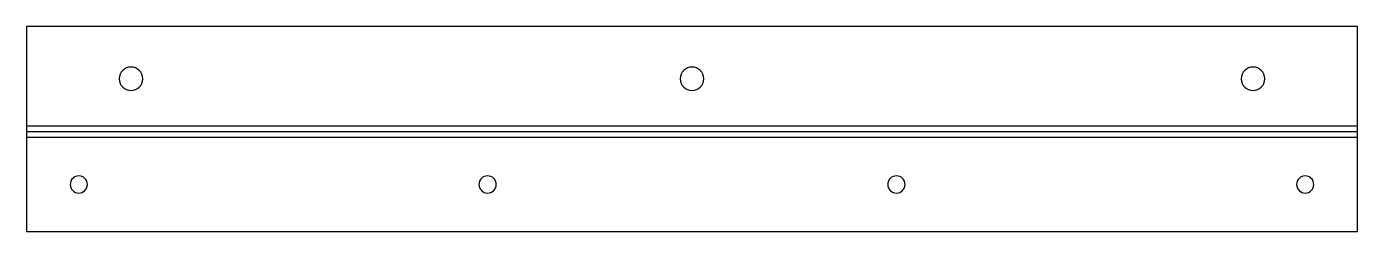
# Model space of a CAD drawing. Header units: millimetres. Extents: x 0 to 255, y 0 to 39.
import ezdxf

# ---------------------------------------------------------------- set-up
doc = ezdxf.new("R2010")
doc.units = ezdxf.units.MM

msp = doc.modelspace()

# ---------------------------------------------------------------- linework, layer by layer
at = {"layer": 'BEND'}
msp.add_line((0, 19.13), (255, 19.13), dxfattribs=at)
at = {"layer": 'BEND_EXTENT'}
for p, q in [((0, 20.26), (255, 20.26)), ((255, 18), (0, 18))]:
    msp.add_line(p, q, dxfattribs=at)
at = {"layer": 'INTERIOR_PROFILES', "extrusion": (0, 0, -1)}
for centre, radius in [((-20, 29.26), 2.25), ((-127.5, 29.26), 2.25), ((-235, 29.26), 2.25), ((-10, 9), 1.65), ((-88.33, 9), 1.65), ((-166.67, 9), 1.65), ((-245, 9), 1.65)]:
    msp.add_circle(centre, radius, dxfattribs=at)
at = {"layer": 'OUTER_PROFILES'}
msp.add_lwpolyline([(0, 0), (255, 0), (255, 39.26), (0, 39.26)], close=True, dxfattribs=at)

doc.saveas('drawing.dxf')
